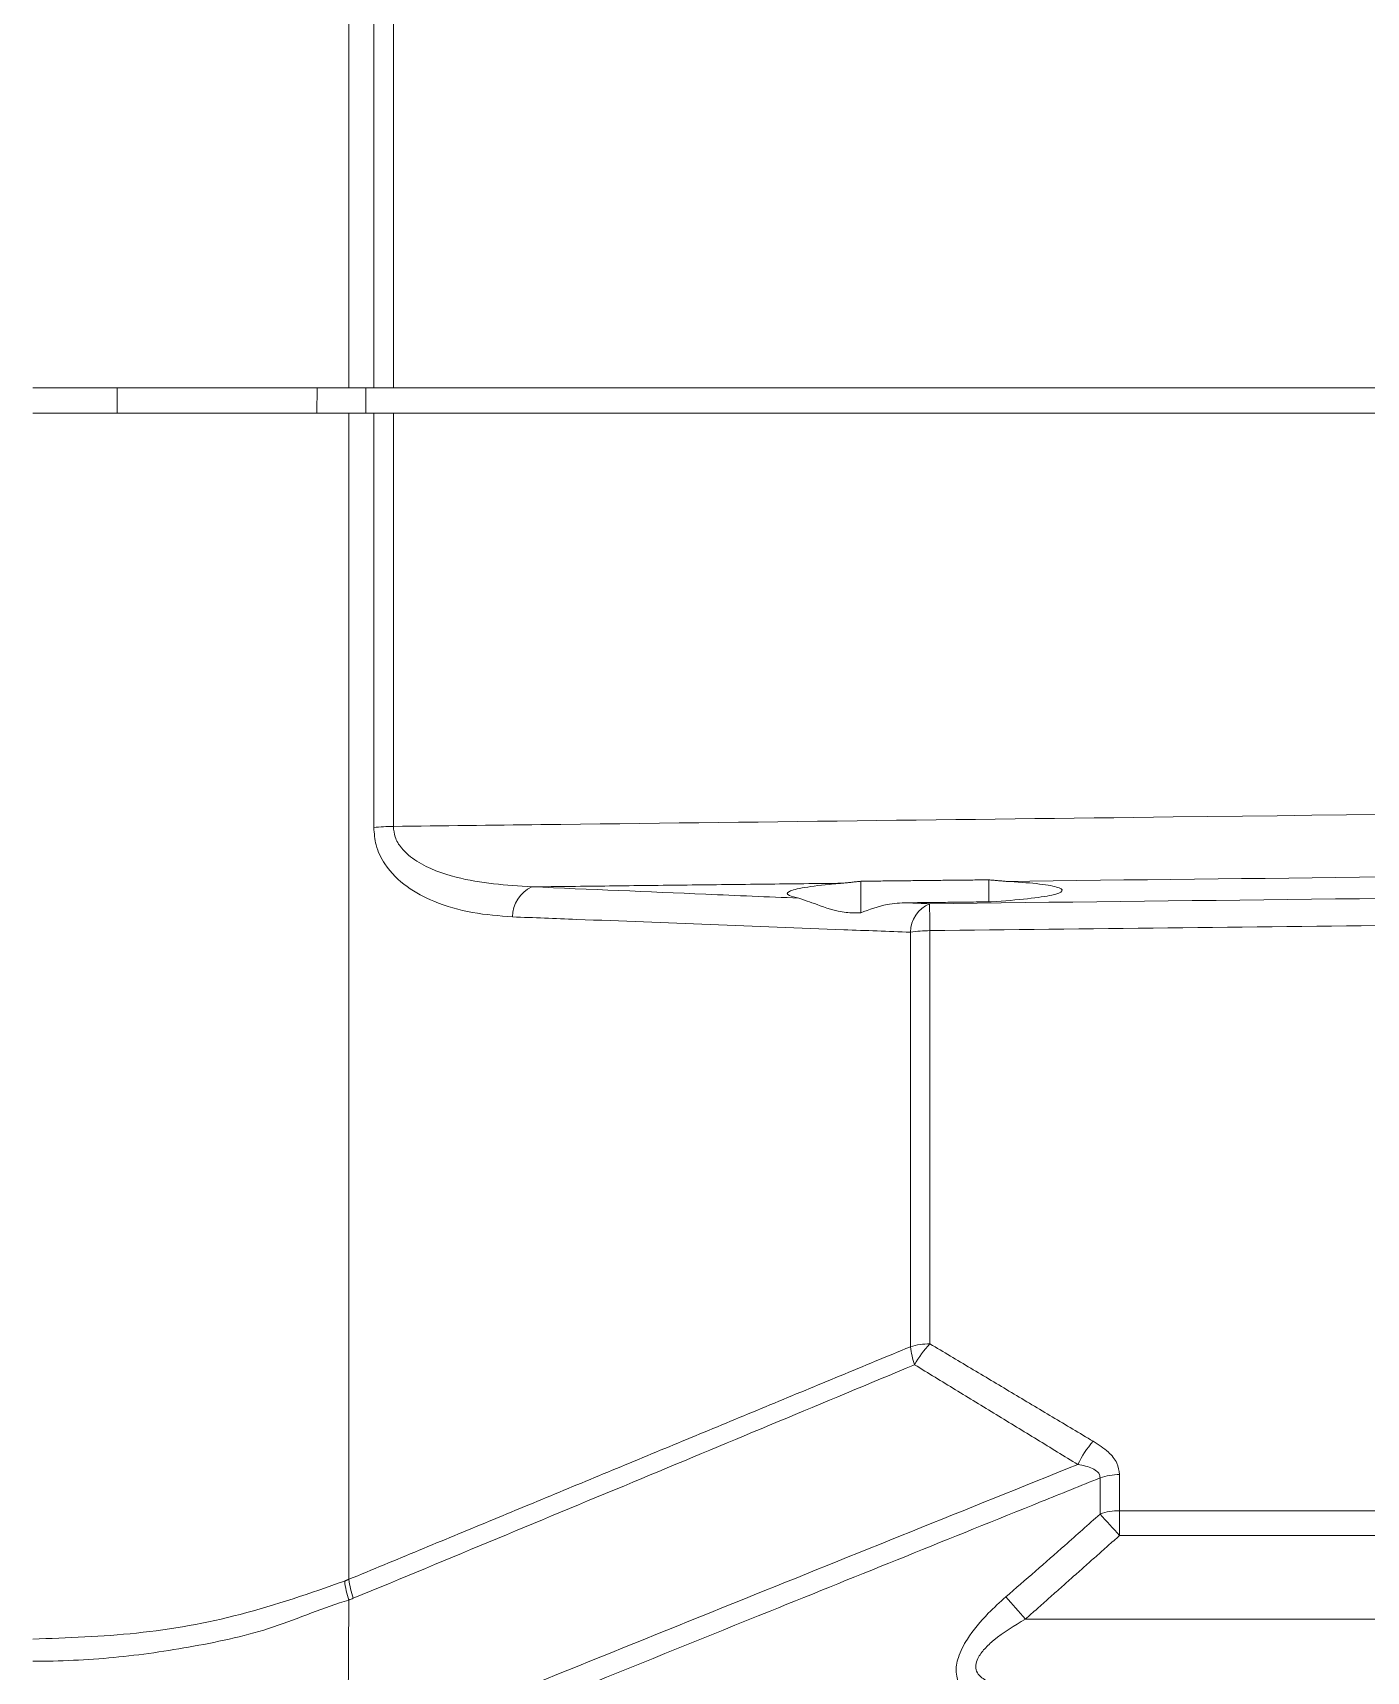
# Model space of a CAD drawing. Extents: x 2 to 136, y 1 to 99.
# Drawn here: x 12.553 to 14.662, y 43.28 to 45.872 of the extents above; entities that cross this region are included whole.
import ezdxf

# ---------------------------------------------------------------- set-up
doc = ezdxf.new("R2010")
doc.units = 0
doc.header["$MEASUREMENT"] = 0
doc.linetypes.add('SLD-Solid', pattern=[0])
doc.layers.add('OBJECT', color=7, linetype='CONTINUOUS')

msp = doc.modelspace()

# ---------------------------------------------------------------- linework, layer by layer
at = {"layer": 'OBJECT', "linetype": 'SLD-Solid', "lineweight": 15}
for p, q in [((13.0533, 47.1549), (13.0533, 45.31)), ((13.0926, 45.31), (13.0926, 45.9657)), ((13.1236, 45.9639), (13.1236, 45.31)), ((13.0026, 45.27), (13.0033, 45.31)), ((13.0798, 45.27), (13.0802, 45.31)), ((17.8075, 45.31), (13.1236, 45.31)), ((13.0533, 45.27), (13.0533, 43.4251)), ((13.0926, 44.6143), (13.0926, 45.27)), ((13.1236, 45.27), (17.8075, 45.27)), ((13.1236, 45.27), (13.1236, 44.6161)), ((13.9723, 44.4513), (13.9723, 43.7976)), ((13.9413, 43.793), (13.9413, 44.4487)), ((14.2413, 43.5283), (14.2413, 43.5856)), ((14.2723, 43.5908), (14.2723, 43.5337)), ((14.2723, 43.5337), (18.1913, 43.5337)), ((14.2723, 43.4945), (14.2723, 43.5337)), ((18.1897, 43.4945), (14.2723, 43.4945)), ((13.0515, 43.1459), (13.0531, 43.3923)), ((14.1233, 43.3621), (18.182, 43.3621))]:
    msp.add_line(p, q, dxfattribs=at)
for centre, radius, start, end in [((13.1228, 44.3552), 0.2609, 89.8241, 96.6466), ((13.3643, 44.4732), 0.052, 114.6954, 180.2475), ((13.9918, 44.4475), 0.0505, 113.5704, 178.6621), ((10.8912, 44.4214), 3.0812, 0.5547, 1.3457), ((13.9716, 44.2724), 0.1788, 89.7597, 99.7386), ((13.9717, 43.6944), 0.1032, 89.6763, 107.1408), ((14.0736, 43.8094), 0.1333, 187.0785, 199.7203), ((14.0975, 43.6807), 0.1713, 136.9712, 150.7256), ((14.3516, 43.5371), 0.1613, 138.7416, 154.3917), ((14.2718, 43.4991), 0.0917, 89.6814, 109.4269), ((14.2718, 43.4447), 0.089, 89.6864, 110.0519), ((11.5146, 40.9949), 3.722, 42.1894, 42.8952), ((13.1777, 43.4349), 0.1317, 185.4794, 198.9114), ((13.184, 43.4395), 0.1315, 186.2873, 199.7121), ((11.3168, 40.9233), 3.7181, 40.9911, 41.7141)]:
    msp.add_arc(centre, radius, start, end, dxfattribs=at)
for points, knots in [([(12.5533, 45.31), (12.6187, 45.31), (12.7542, 45.31), (12.9227, 45.31), (13.0189, 45.31), (13.0533, 45.31)], [0, 0, 0, 0, 0.375049, 0.776984, 1, 1, 1, 1]), ([(13.1236, 45.31), (13.1166, 45.31), (13.1057, 45.31), (13.0961, 45.31), (13.0926, 45.31)], [0, 0, 0, 0, 0.643567, 1, 1, 1, 1]), ([(13.0533, 45.27), (13.0189, 45.27), (12.9357, 45.27), (12.7911, 45.27), (12.6566, 45.27), (12.5765, 45.27), (12.5533, 45.27)], [0, 0, 0, 0, 0.222892, 0.54036, 0.867035, 1, 1, 1, 1]), ([(13.0926, 45.27), (13.099, 45.27), (13.1089, 45.27), (13.1198, 45.27), (13.1236, 45.27)], [0, 0, 0, 0, 0.643557, 1, 1, 1, 1]), ([(13.1236, 44.6161), (13.2014, 44.617), (13.6125, 44.622), (15.193, 44.6412), (16.6957, 44.6594), (17.8651, 44.6735)], [0, 0, 0, 0, 0.049218, 0.260105, 1, 1, 1, 1]), ([(13.3123, 44.473), (13.2909, 44.4746), (13.2482, 44.4778), (13.1917, 44.4941), (13.144, 44.519), (13.1122, 44.5497), (13.0951, 44.5838), (13.0934, 44.605), (13.0926, 44.6143)], [0, 0, 0, 0, 0.227374, 0.454239, 0.628217, 0.803358, 0.912624, 1, 1, 1, 1]), ([(13.1236, 44.6161), (13.1242, 44.6104), (13.1255, 44.5978), (13.1381, 44.5779), (13.1694, 44.5528), (13.239, 44.5275), (13.3022, 44.5232), (13.3426, 44.5205)], [0, 0, 0, 0, 0.062411, 0.139207, 0.265334, 0.530912, 1, 1, 1, 1]), ([(17.3492, 44.5671), (17.0913, 44.5641), (16.4031, 44.5561), (15.3177, 44.5435), (14.4901, 44.5338), (14.0929, 44.5292)], [0, 0, 0, 0, 0.237589, 0.634043, 1, 1, 1, 1]), ([(13.9716, 44.4938), (14.3745, 44.4985), (15.2078, 44.5083), (16.5776, 44.5244), (17.5446, 44.5358), (18.0812, 44.5421)], [0, 0, 0, 0, 0.294131, 0.608268, 1, 1, 1, 1]), ([(14.0929, 44.5292), (14.1099, 44.5281), (14.1451, 44.5258), (14.1762, 44.5203), (14.1853, 44.514), (14.169, 44.5074), (14.1296, 44.5015), (14.0895, 44.4982), (14.0668, 44.4969), (14.0655, 44.4968)], [0, 0, 0, 0, 0.15394, 0.320562, 0.487663, 0.655244, 0.822937, 0.990327, 1, 1, 1, 1]), ([(13.3426, 44.5205), (13.4343, 44.5166), (13.5752, 44.5107), (13.7157, 44.5047), (13.7647, 44.5026)], [0, 0, 0, 0, 0.65133, 1, 1, 1, 1]), ([(13.7647, 44.5026), (13.759, 44.504), (13.7452, 44.5073), (13.7461, 44.5132), (13.7706, 44.5196), (13.8056, 44.5239), (13.8296, 44.5258), (13.8345, 44.5262)], [0, 0, 0, 0, 0.17772, 0.430152, 0.683138, 0.93607, 1, 1, 1, 1]), ([(13.7647, 44.5026), (13.7736, 44.4996), (13.7924, 44.4932), (13.8285, 44.4793), (13.855, 44.4793), (13.8628, 44.4793)], [0, 0, 0, 0, 0.388576, 0.820972, 1, 1, 1, 1]), ([(13.8628, 44.4793), (13.8765, 44.4846), (13.9002, 44.4938), (13.9256, 44.4949), (13.9362, 44.4953)], [0, 0, 0, 0, 0.579962, 1, 1, 1, 1]), ([(18.0819, 44.4985), (18.0406, 44.498), (17.8339, 44.4956), (16.966, 44.4857), (15.6375, 44.4704), (14.4742, 44.457), (13.9723, 44.4513)], [0, 0, 0, 0, 0.030171, 0.150856, 0.633595, 1, 1, 1, 1]), ([(13.9413, 44.4487), (13.9062, 44.45), (13.7306, 44.4568), (13.5209, 44.4649), (13.346, 44.4717), (13.3123, 44.473)], [0, 0, 0, 0, 0.167872, 0.839364, 1, 1, 1, 1]), ([(13.9481, 43.7645), (13.8042, 43.7045), (13.5084, 43.5811), (13.2123, 43.4582), (13.0602, 43.3951)], [0, 0, 0, 0, 0.486388, 1, 1, 1, 1]), ([(14.2304, 43.6435), (14.2389, 43.6381), (14.2541, 43.6285), (14.2694, 43.6099), (14.2714, 43.597), (14.2723, 43.5908)], [0, 0, 0, 0, 0.395773, 0.712486, 1, 1, 1, 1]), ([(13.1214, 43.1689), (13.3069, 43.2439), (13.6685, 43.3902), (14.0301, 43.5359), (14.2062, 43.6068)], [0, 0, 0, 0, 0.513008, 1, 1, 1, 1]), ([(14.2413, 43.5856), (14.2412, 43.5873), (14.2409, 43.5908), (14.2368, 43.5961), (14.2261, 43.6029), (14.2144, 43.6052), (14.2062, 43.6068)], [0, 0, 0, 0, 0.128046, 0.255389, 0.479323, 1, 1, 1, 1]), ([(14.2413, 43.5856), (14.2104, 43.5731), (14.0364, 43.5028), (13.6654, 43.3531), (13.3253, 43.2153), (13.1283, 43.1355)], [0, 0, 0, 0, 0.083466, 0.469044, 1, 1, 1, 1]), ([(14.0923, 43.3973), (14.1235, 43.4244), (14.1735, 43.4677), (14.2228, 43.5118), (14.2413, 43.5283)], [0, 0, 0, 0, 0.624895, 1, 1, 1, 1]), ([(12.5533, 43.3306), (12.6081, 43.3325), (12.7195, 43.3364), (12.8876, 43.3666), (12.9924, 43.4033), (13.0466, 43.4224)], [0, 0, 0, 0, 0.319105, 0.647494, 1, 1, 1, 1]), ([(13.0531, 43.3923), (13.0531, 43.3923), (13.0136, 43.381), (12.9356, 43.3456), (12.8098, 43.3181), (12.6819, 43.2994), (12.5961, 43.2955), (12.5533, 43.2955), (12.5533, 43.2955)], [0, 0, 0, 0, 0.000004, 0.254675, 0.509348, 0.754672, 0.999996, 1, 1, 1, 1]), ([(13.0602, 43.3951), (13.0578, 43.3943), (13.0554, 43.3935), (13.0531, 43.3923), (13.0531, 43.3923)], [0, 0, 0, 0, 0.99969, 1, 1, 1, 1]), ([(14.0963, 43.2325), (14.075, 43.2338), (14.045, 43.2357), (14.0197, 43.2557), (14.0119, 43.2762), (14.016, 43.3027), (14.0329, 43.3356), (14.0601, 43.3683), (14.0829, 43.3888), (14.0923, 43.3973)], [0, 0, 0, 0, 0.269459, 0.381209, 0.493906, 0.593567, 0.708386, 0.879635, 1, 1, 1, 1]), ([(14.1233, 43.3621), (14.1058, 43.3517), (14.0823, 43.3379), (14.0583, 43.3154), (14.0481, 43.3018), (14.044, 43.2892), (14.0454, 43.2788), (14.0536, 43.2687), (14.0754, 43.2585), (14.1023, 43.2553), (14.1226, 43.2551), (14.1273, 43.255)], [0, 0, 0, 0, 0.248555, 0.333334, 0.418737, 0.477067, 0.535602, 0.604492, 0.713168, 0.934337, 1, 1, 1, 1])]:
    msp.add_open_spline(points, degree=3, knots=knots, dxfattribs=at)
for points in [[(12.6866, 45.27), (12.6867, 45.31)], [(13.0926, 45.31), (13.0533, 45.31)], [(13.0533, 45.27), (13.0926, 45.27)], [(13.8632, 44.5294), (13.8345, 44.5262)], [(13.8628, 44.4793), (13.8632, 44.5294)], [(14.0652, 44.5316), (13.8632, 44.5294)], [(14.0929, 44.5292), (14.0652, 44.5316)], [(14.0655, 44.4968), (14.0652, 44.5316)], [(13.8345, 44.5262), (13.3426, 44.5205)], [(13.9362, 44.4953), (14.0655, 44.4968)], [(13.9362, 44.4953), (13.9716, 44.4938)], [(13.0533, 43.4251), (13.9413, 43.793)], [(13.9723, 43.7976), (14.2304, 43.6435)], [(14.2062, 43.6068), (13.9481, 43.7645)], [(14.2723, 43.4945), (14.1233, 43.3621)], [(13.0466, 43.4224), (13.0533, 43.4251)]]:
    msp.add_open_spline(points, degree=1, dxfattribs=at)

doc.saveas('drawing.dxf')
